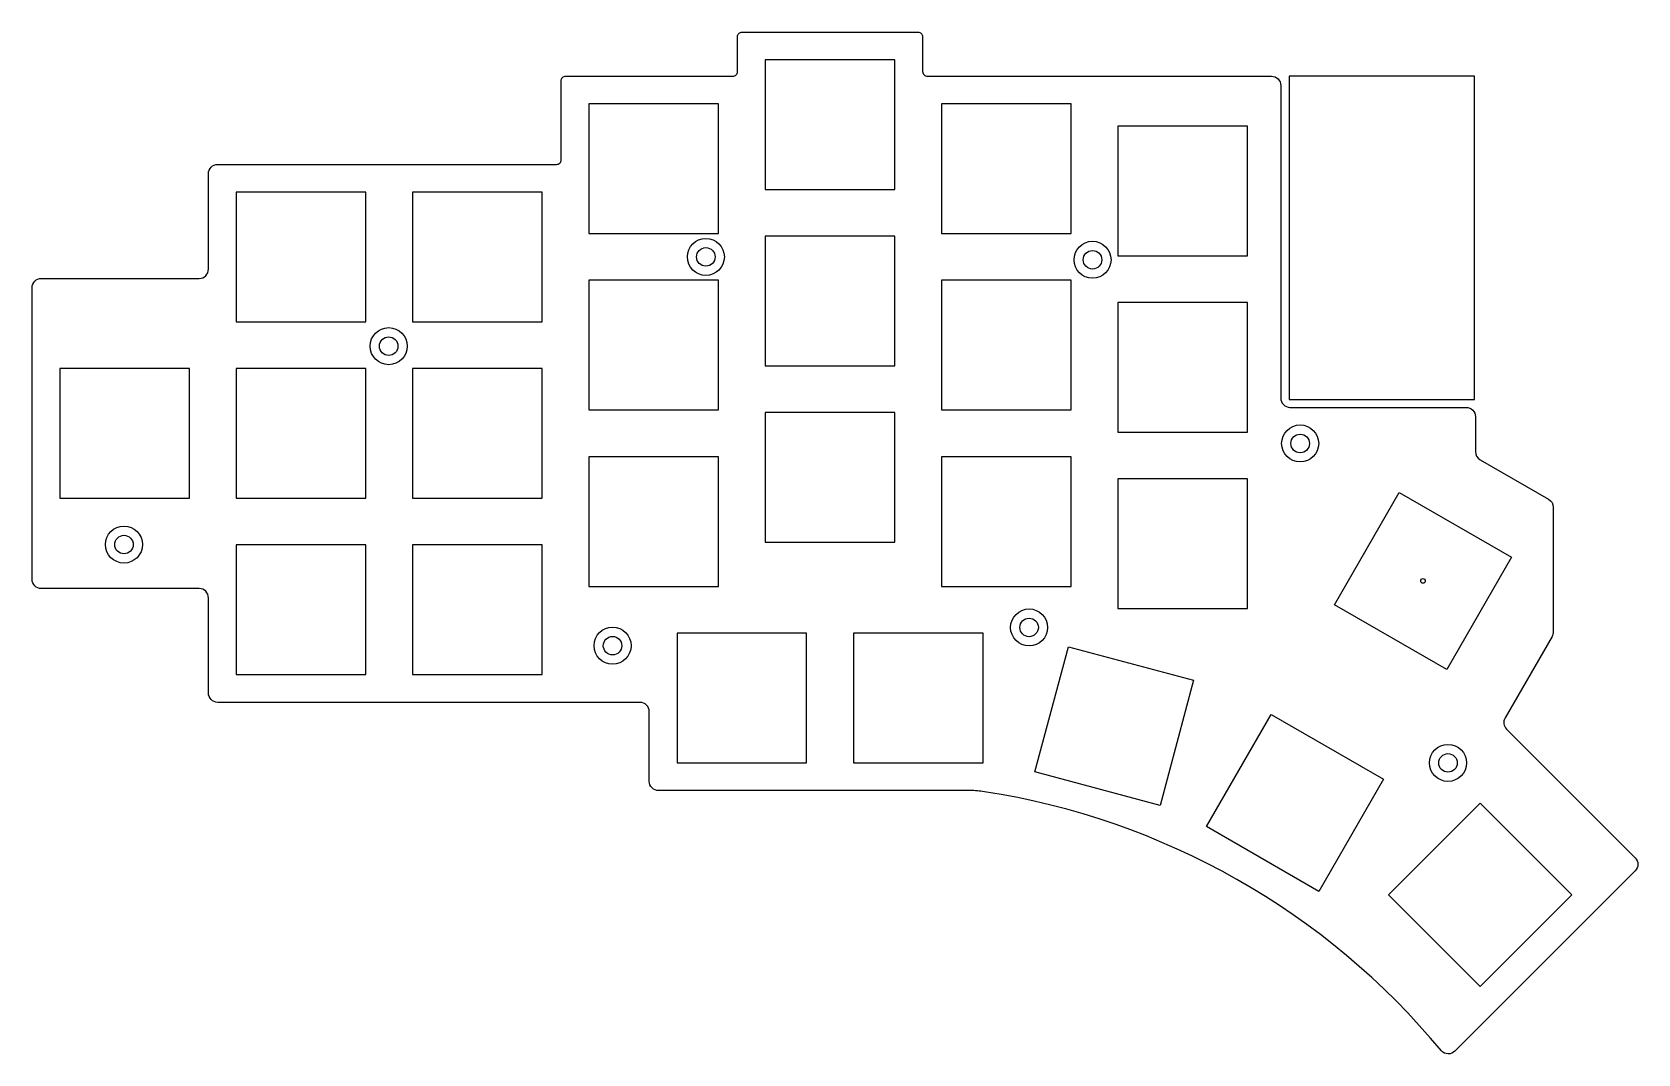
# Model space of a CAD drawing. Header units: millimetres. Extents: x 0 to 173, y 0 to 110.
import ezdxf

# ---------------------------------------------------------------- set-up
doc = ezdxf.new("R2010")
doc.units = ezdxf.units.MM
doc.layers.get('0').update_dxf_attribs({"linetype": 'CONTINUOUS'})

msp = doc.modelspace()

# ---------------------------------------------------------------- linework, layer by layer
msp.add_lwpolyline([(67.29, 28, -0.414214), (66.29, 29), (66.29, 36.53, 0.414214), (65.29, 37.53), (19.67, 37.53, -0.414214), (18.67, 38.53), (18.67, 48.82, 0.414214), (17.67, 49.82), (0.62, 49.82, -0.414214), (-0.38, 50.82), (-0.38, 82.32, -0.414214), (0.62, 83.32), (17.67, 83.32, 0.414214), (18.67, 84.32), (18.67, 94.63, -0.414214), (19.67, 95.63), (24.96, 95.63), (56.27, 95.63, 0.414214), (56.77, 96.13), (56.77, 104.65, -0.414214), (57.27, 105.16), (75.32, 105.16, 0.414214), (75.82, 105.65), (75.82, 109.42, -0.414214), (76.32, 109.92), (95.32, 109.92, -0.414214), (95.82, 109.42), (95.82, 105.65, 0.414214), (96.32, 105.16), (114.57, 105.16), (115.37, 105.16), (132.46, 105.16), (133.5, 105.16, -0.414214), (134.5, 104.15), (134.5, 70.39, 0.414214), (135.5, 69.39), (154.53, 69.39, -0.414214), (155.53, 68.39), (155.53, 64.61, 0.267958), (156.03, 63.74), (163.44, 59.46, -0.267958), (163.94, 58.6), (163.94, 45.15, -0.131643), (163.81, 44.65), (158.73, 35.85, 0.339427), (158.89, 34.65), (172.79, 20.74, -0.414219), (172.79, 19.33), (153.31, -0.14, -0.425667), (151.87, -0.12, 0.183409), (102.49, 27.88, 0.038278), (100.97, 28)], format="xyb", close=True)
for points in [[(92.82, 106.92), (78.82, 106.92), (78.82, 92.92), (92.82, 92.92)], [(155.42, 105.15), (135.42, 105.15), (135.42, 70.25), (155.42, 70.25)], [(73.77, 88.16), (73.77, 102.16), (59.77, 102.16), (59.77, 88.16)], [(97.87, 88.16), (111.87, 88.16), (111.87, 102.16), (97.87, 102.16)], [(116.92, 85.77), (130.92, 85.77), (130.92, 99.77), (116.92, 99.77)], [(35.67, 92.63), (21.67, 92.63), (21.67, 78.63), (35.67, 78.63)], [(40.72, 78.63), (54.72, 78.63), (54.72, 92.63), (40.72, 92.63)], [(78.82, 73.87), (92.82, 73.87), (92.82, 87.87), (78.82, 87.87)], [(59.77, 69.11), (73.77, 69.11), (73.77, 83.11), (59.77, 83.11)], [(97.87, 69.11), (111.87, 69.11), (111.87, 83.11), (97.87, 83.11)], [(116.92, 66.72), (130.92, 66.72), (130.92, 80.72), (116.92, 80.72)], [(2.62, 73.57), (2.62, 59.57), (16.62, 59.57), (16.62, 73.57)], [(21.67, 73.58), (21.67, 59.58), (35.67, 59.58), (35.67, 73.58)], [(54.72, 73.58), (40.72, 73.58), (40.72, 59.58), (54.72, 59.58)], [(92.82, 68.82), (78.82, 68.82), (78.82, 54.82), (92.82, 54.82)], [(73.77, 50.06), (73.77, 64.06), (59.77, 64.06), (59.77, 50.06)], [(97.87, 64.06), (97.87, 50.06), (111.87, 50.06), (111.87, 64.06)], [(116.92, 61.67), (116.92, 47.67), (130.92, 47.67), (130.92, 61.67)], [(140.31, 48.08), (147.31, 60.2), (159.44, 53.21), (152.44, 41.08)], [(35.67, 54.53), (21.67, 54.53), (21.67, 40.53), (35.67, 40.53)], [(54.72, 40.53), (54.72, 54.53), (40.72, 54.53), (40.72, 40.53)], [(83.29, 31.01), (83.29, 45.01), (69.29, 45.01), (69.29, 31.01)], [(88.34, 31), (102.34, 31), (102.34, 45.01), (88.34, 45.01)], [(125.09, 39.92), (121.46, 26.39), (107.94, 30.02), (111.56, 43.54)], [(126.47, 24.11), (133.47, 36.23), (145.6, 29.23), (138.6, 17.11)], [(156.06, 26.64), (165.96, 16.74), (156.06, 6.84), (146.16, 16.74)]]:
    msp.add_lwpolyline(points, close=True)
for centre, radius in [((72.4, 85.64), 2), ((114.17, 85.33), 2), ((72.4, 85.64), 1), ((114.17, 85.33), 1), ((38.14, 76), 2), ((38.14, 76), 1), ((136.6, 65.49), 2), ((136.6, 65.49), 1), ((9.54, 54.57), 2), ((9.54, 54.57), 1), ((149.87, 50.64), 0.25), ((107.32, 45.62), 2), ((62.32, 43.65), 2), ((107.32, 45.62), 1), ((62.32, 43.65), 1), ((152.57, 30.99), 2), ((152.57, 30.99), 1)]:
    msp.add_circle(centre, radius)

doc.saveas('drawing.dxf')
